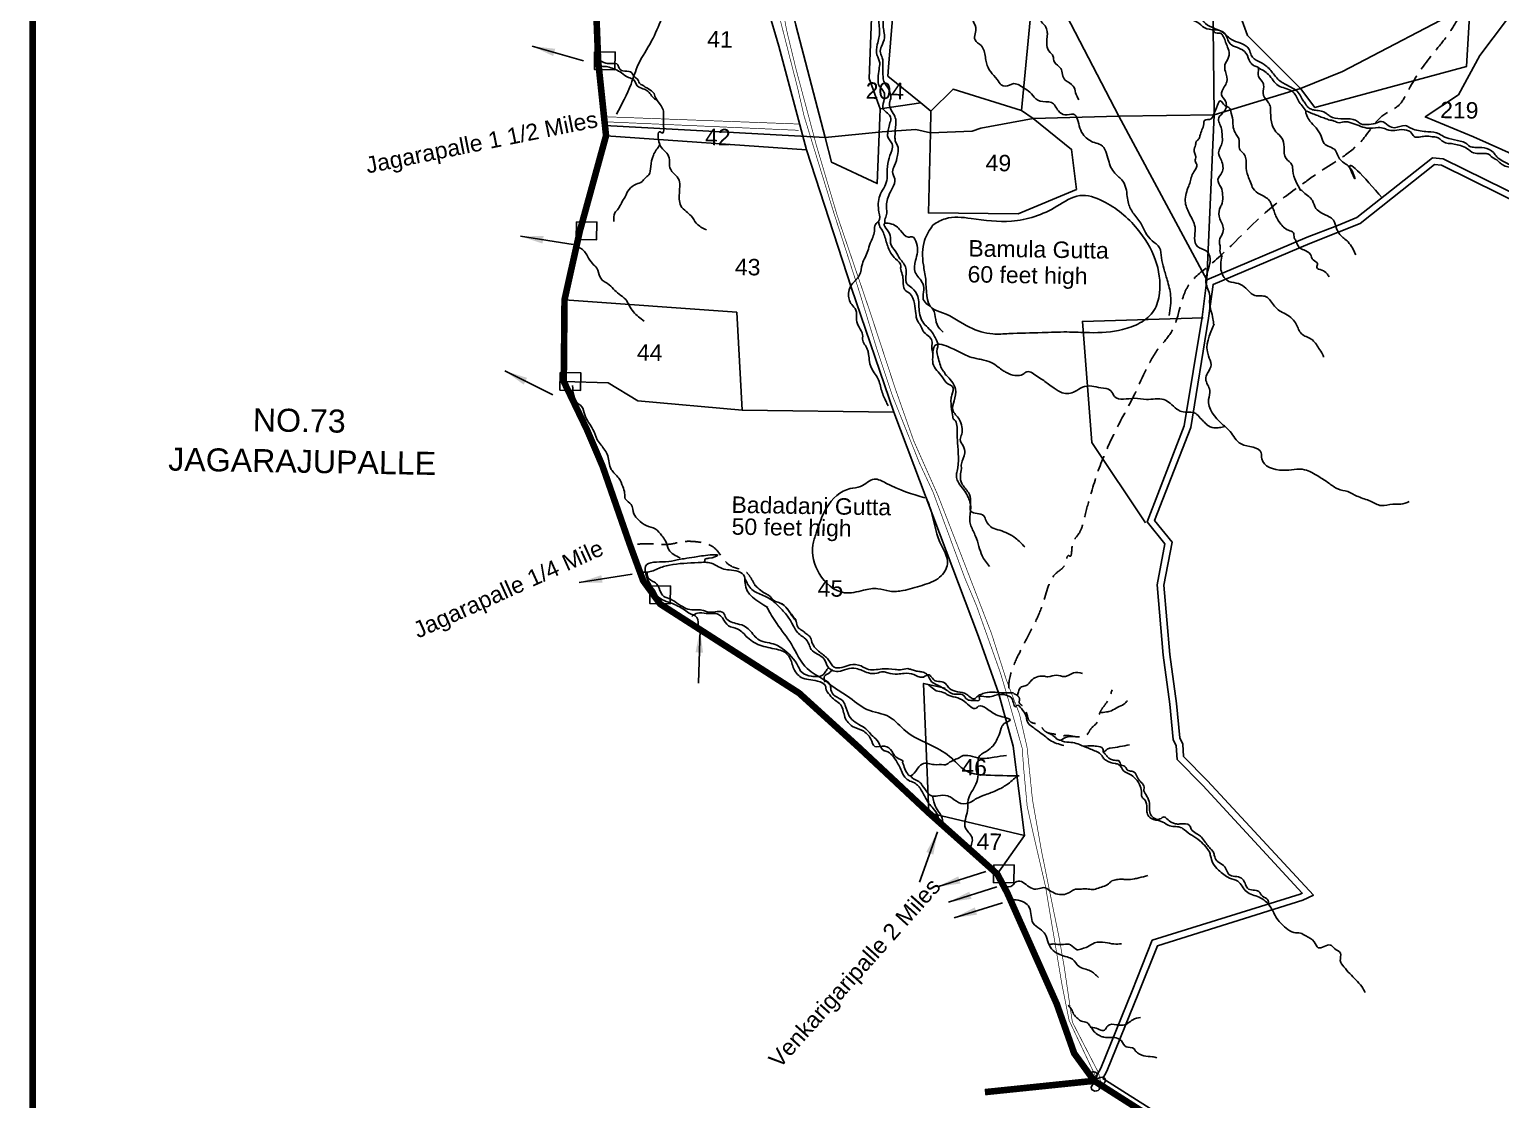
# Model space of a CAD drawing. Header units: feet. Extents: x 795890 to 801423, y 1560112 to 1569674.
# Drawn here: x 795890 to 798129, y 1562466 to 1564093 of the extents above; entities that cross this region are included whole.
import ezdxf
from ezdxf.enums import TextEntityAlignment as Align

# ---------------------------------------------------------------- set-up
doc = ezdxf.new("R2010")
doc.units = ezdxf.units.FT
doc.header["$LTSCALE"] = 15
doc.header["$MEASUREMENT"] = 0
doc.linetypes.add('HIDDEN2', pattern=[0.1875, 0.125, -0.0625])
for name, color, linetype in [('HILL', 17, 'Continuous'), ('PLOT', 7, 'Continuous'), ('PLOT NO', 7, 'Continuous'), ('ROADS', 6, 'Continuous'), ('TANKS-STREAM', 4, 'Continuous'), ('TEXT', 1, 'Continuous'), ('VILLAGE STONES', 240, 'Continuous')]:
    doc.layers.add(name, color=color, linetype=linetype)
doc.layers.add('VILLAGE BOUNDRY', color=5, linetype='HIDDEN2', lineweight=100)
doc.styles.get("Standard").update_dxf_attribs({"font": 'arial.ttf'})
doc.dimstyles.get("Standard").update_dxf_attribs({"dimtxt": 0.18, "dimasz": 35, "dimexe": 0.18, "dimexo": 0.0625, "dimgap": 0.09, "dimtad": 0, "dimtih": 1, "dimtoh": 1, "dimdec": 4, "dimzin": 0, "dimdsep": 46, "dimtxsty": 'Standard', "dimcen": 0.09, "dimadec": 0, "dimazin": 0, "dimtfac": 1, "dimtdec": 4, "dimtofl": 0, "dimtmove": 0, "dimatfit": 3, "dimfxl": 0, "dimtolj": 1, "dimtzin": 0, "dimarcsym": 0})

msp = doc.modelspace()

# ---------------------------------------------------------------- linework, layer by layer
at = {"layer": 'HILL', "lineweight": -2}
msp.add_lwpolyline([(798087.2, 1563929.6), (798197.3, 1563880.4), (798294.3, 1563834), (798345.9, 1563814.4), (798407.5, 1563877.2), (798418.2, 1563993.6), (798376.6, 1564084.5), (798350.6, 1564129.5), (798272.3, 1564147.5), (798215, 1564155.2), (798184.3, 1564128.3), (798137.3, 1564107.1), (798096.9, 1564053.2), (798064.7, 1563993.7), (798014, 1563959.9), (798087.2, 1563929.6)], dxfattribs=at)
at = {"layer": 'HILL'}
for points in [[(797523.3, 1562497.8), (797529.4, 1562508.8), (797577.4, 1562627.4), (797606.2, 1562699.6), (797827.5, 1562768.6), (797843.6, 1562776.5), (797682.7, 1562950.3), (797646.2, 1562987.3), (797645.1, 1563006), (797640.4, 1563015.8), (797635.5, 1563067.9), (797625.1, 1563142.3), (797616.1, 1563247.9), (797628.6, 1563313.3), (797602.1, 1563346.2), (797657.1, 1563487.6), (797684.3, 1563653.8), (797691, 1563705.3), (797838, 1563767.5), (797883, 1563785), (797915, 1563798.1), (798027.9, 1563887.4), (798038.4, 1563886.4), (798258.4, 1563778.3)], [(799386, 1561035.3), (799243.6, 1561096.9), (799197.1, 1561090), (799140.9, 1561322), (799120.3, 1561408.5), (799086.5, 1561522), (798863.4, 1561658.1), (798614.9, 1561821.8), (798390.1, 1561966.1), (798163.5, 1562109), (797945.5, 1562248), (797656, 1562413.3), (797523.3, 1562497.8)]]:
    msp.add_lwpolyline(points, dxfattribs=at)
for points in [[(797265.1, 1563796.1), (797283.7, 1563805.2), (797322.7, 1563805.6), (797384.3, 1563801.4), (797453.5, 1563824), (797488.3, 1563840.4), (797523.3, 1563831.9), (797575.5, 1563789.8), (797602.9, 1563743.3), (797609.5, 1563691.9), (797600.9, 1563665.5), (797579.8, 1563646.7), (797553.4, 1563636.6), (797502.9, 1563631.9), (797468.4, 1563632.9), (797430.9, 1563631.9), (797380.3, 1563630.4), (797356.1, 1563630), (797320.6, 1563640), (797279.5, 1563662.1), (797264, 1563668.7), (797253.7, 1563713), (797250.2, 1563735), (797251.9, 1563772.1), (797264.8, 1563795.7)], [(797252.6, 1563380.5), (797193.1, 1563403.1), (797175.6, 1563409.1), (797154.7, 1563398), (797138.8, 1563394.7), (797103.1, 1563365.8), (797087.1, 1563326.9), (797082, 1563309), (797091.8, 1563265.5), (797130.1, 1563236.3), (797159.2, 1563240.2), (797180.8, 1563242.5), (797199.2, 1563238.7), (797219.1, 1563239.7), (797248.3, 1563247.6), (797274.9, 1563259.9), (797286.7, 1563280.2), (797275.4, 1563313.5), (797261.3, 1563362.7), (797254, 1563382.2)]]:
    msp.add_spline(points, degree=3, dxfattribs=at)
at = {"layer": 'PLOT'}
for points in [[(797495.4, 1564465.9), (797380.2, 1564458.1), (797442.8, 1564345.7), (797468.8, 1564296.7), (797419.7, 1564266.3), (797421.9, 1564203.5), (797547.8, 1563961.2), (797681.6, 1563712.4), (797692.5, 1563963)], [(797017.7, 1564269.4), (797056, 1564099.3), (797100.6, 1563928.5), (797110.4, 1563890.9), (797180.1, 1563858.5), (797184.1, 1563959.1), (797184.6, 1563972.5), (797167.7, 1564018.5), (797171.3, 1564110), (797203, 1564109.8), (797197.1, 1564035.7), (797196.3, 1564022.1), (797246.4, 1563981.4), (797261.6, 1563968.5)], [(796765.6, 1563947.1), (796767.3, 1563931.4), (797072.5, 1563910), (797030.1, 1564067.7), (796997, 1564181.8), (796984.9, 1564260.5)], [(798082.4, 1564130.6), (797888, 1564029.1), (797823.9, 1564003.1), (797743.5, 1564083.9), (797689.5, 1564232.3), (797692.5, 1563963), (797547.8, 1563961.2), (797417.4, 1563957.6), (797337.5, 1563943), (797324.3, 1563938.1), (797261.2, 1563935.7), (797238.8, 1563940.7), (797187.7, 1563937.1), (797100.6, 1563928.5), (796765.6, 1563947.1)], [(797421.9, 1564203.5), (797399.6, 1563969.6), (797417.4, 1563957.6), (797475.8, 1563910.6), (797483, 1563849.7), (797394.5, 1563812.8), (797257.9, 1563814), (797261.2, 1563935.7), (797261.6, 1563968.5), (797295.3, 1564002.3), (797399.6, 1563969.6)], [(798082.4, 1564130.6), (798076.4, 1564036.4), (797846, 1563974.1), (797823.9, 1564003.1)], [(797823.9, 1564003.1), (797692.5, 1563963)], [(797246.4, 1563981.4), (797184.6, 1563972.5)], [(796974.6, 1563513.9), (797205.4, 1563510.9), (797141, 1563699.3), (797072.5, 1563910)], [(797509.8, 1562494.2), (797520.1, 1562513.2), (797567.9, 1562631.2), (797598.5, 1562707.9), (797823.7, 1562778.1), (797826.8, 1562779.6), (797675.3, 1562943.3), (797636.2, 1562982.9), (797635.1, 1563003.4), (797630.4, 1563013), (797625.4, 1563066.7), (797614.9, 1563141.2), (797605.8, 1563248.4), (797617.7, 1563310.6), (797590.5, 1563344.4), (797647.2, 1563490.3), (797674.2, 1563655.3), (797681.6, 1563712.4), (797834.2, 1563777), (797879.2, 1563794.4), (797909.8, 1563806.9), (798024.8, 1563897.9), (798041.2, 1563896.4), (798263, 1563787.4)], [(796704.1, 1563681.8), (796966.2, 1563663), (796974.6, 1563513.9), (796815.7, 1563528.1), (796770.3, 1563555.5), (796703, 1563557.5)], [(797675.7, 1563654.2), (797492.1, 1563649), (797506.4, 1563464.7), (797588.3, 1563342.6)], [(797205.4, 1563510.9), (797334.3, 1563170), (797364.4, 1563084.3), (797387, 1563003.2), (797404.3, 1562867.1), (797362.6, 1562808.6)], [(797404.3, 1562867.1), (797258.4, 1562901.6), (797253.7, 1563012.4), (797250.6, 1563098.4), (797283.5, 1563091.2)]]:
    msp.add_lwpolyline(points, dxfattribs=at)
at = {"layer": 'PLOT NO', "color": 5, "lineweight": -3, "const_width": 10}
msp.add_lwpolyline([(795894.9, 1569668.8), (801283.7, 1569668.8), (801283.7, 1560513.8), (795894.9, 1560513.8)], close=True, dxfattribs=at)
at = {"layer": 'ROADS', "linetype": 'HIDDEN2', "ltscale": 13, "const_width": 1}
for points in [[(797513.4, 1562498.5), (797472, 1562585.8), (797461.3, 1562639.1), (797436, 1562789.8), (797417.2, 1562870.8), (797408.2, 1562911.3), (797402.9, 1562967.7), (797400.5, 1563000.2), (797380, 1563072.2), (797367.6, 1563113.9), (797331.1, 1563216.4), (797313, 1563259.3), (797265, 1563389.2), (797244.1, 1563433.9), (797203, 1563536.1), (797178.5, 1563609.8), (797152.6, 1563694.5), (797113.5, 1563815.4), (797068.6, 1563961.5), (797059, 1564003.2), (797025.3, 1564135)], [(797035.7, 1564125.7), (797042.1, 1564091.8), (797056.2, 1564033.4), (797087.3, 1563917), (797119.3, 1563809.3), (797169, 1563663.5), (797207.7, 1563545.9), (797235.5, 1563467.3), (797272.2, 1563384.8), (797306.7, 1563296.3), (797353.8, 1563174.4), (797376.4, 1563104), (797396.4, 1563051.9), (797408, 1563001.2), (797416.2, 1562921.5), (797429.7, 1562844.9), (797446.3, 1562762.7), (797456.8, 1562711.6), (797464.5, 1562667.3), (797476.9, 1562583.4), (797516.8, 1562506.1), (797521, 1562487.1), (797513.5, 1562498.3)]]:
    msp.add_lwpolyline(points, dxfattribs=at)
at = {"layer": 'ROADS', "linetype": 'HIDDEN2', "lineweight": -2, "ltscale": 13, "const_width": 1}
for points in [[(797062, 1563949.1), (796764.2, 1563960.3)], [(797060.2, 1563939.6), (796765, 1563952.6)]]:
    msp.add_lwpolyline(points, dxfattribs=at)
at = {"layer": 'ROADS', "linetype": 'HIDDEN2', "ltscale": 13}
for points in [[(799371.9, 1565753.5), (799359.6, 1565727.8), (799362.7, 1565713.5), (799359.9, 1565683.4), (799357.9, 1565661.6), (799354.7, 1565637.8), (799335.7, 1565599), (799323.7, 1565579.6), (799320.5, 1565565.1), (799312.8, 1565550.6), (799294.2, 1565516.9), (799285.3, 1565505.4), (799269.7, 1565495.2), (799256.1, 1565482.6), (799242.1, 1565466.5), (799222.6, 1565445.2), (799209.8, 1565429.6), (799185.5, 1565396.9), (799162.6, 1565374.8), (799143.6, 1565333.5), (799118.3, 1565294.5), (799117.7, 1565284.1), (799104.1, 1565243.1), (799094.5, 1565213.2), (799093.1, 1565180.1), (799074.5, 1565142.1), (799066.4, 1565126.8), (799043, 1565100.6), (799013.5, 1565059.2), (798986, 1565035), (798974.5, 1565016.1), (798950.6, 1564988), (798938.8, 1564957.3), (798914.4, 1564916.9), (798901.3, 1564880.5), (798888.4, 1564859.3), (798880.6, 1564817.3), (798860.8, 1564803.9), (798859.3, 1564788), (798850.4, 1564757.3), (798836.6, 1564725.5), (798819.1, 1564702.8), (798816.5, 1564695), (798795.2, 1564675.5), (798788, 1564665.6), (798778.8, 1564661.2), (798773.3, 1564658.8), (798762.4, 1564649.4), (798747.6, 1564643.3), (798736.6, 1564640), (798723, 1564632.9), (798710.7, 1564623.4), (798692.1, 1564614.3), (798668.4, 1564609.6), (798647.6, 1564605), (798634.6, 1564596.7), (798628, 1564594.5), (798614.9, 1564586.5), (798603.7, 1564578.6), (798585.1, 1564560.8), (798557.2, 1564549.1), (798534.4, 1564525.2), (798507.1, 1564500.7), (798476.4, 1564467.4), (798442, 1564413.9), (798415.1, 1564372.9), (798393, 1564346.8), (798368.1, 1564336.6), (798334.6, 1564334.5), (798305, 1564321.4), (798293.3, 1564313.7), (798276.9, 1564304.1), (798261.3, 1564291.8), (798251.3, 1564264.4), (798231.5, 1564226.9), (798215.7, 1564204.4), (798169.3, 1564163.6), (798118.6, 1564146.4), (798093.4, 1564137.1), (798072.7, 1564122), (798055.9, 1564096.1), (798039.1, 1564072.7), (798020.1, 1564049.3), (797987.5, 1563999.1), (797974.1, 1563978.2), (797949.1, 1563961.9), (797919.3, 1563926.3), (797858.4, 1563879.8), (797825.9, 1563857.1), (797773.9, 1563817.2), (797684.6, 1563733.6), (797654.5, 1563705.3), (797627, 1563632.1), (797608.5, 1563608.4), (797573.3, 1563541.7), (797550.9, 1563499), (797523.1, 1563439.9), (797503.8, 1563382.2), (797494.6, 1563347.8), (797488.4, 1563328.9), (797476.3, 1563304.9), (797472.5, 1563292.2), (797471.9, 1563292.6), (797466.7, 1563282), (797453.6, 1563267.3), (797431.7, 1563219.1), (797419.4, 1563189.6), (797395.3, 1563142.9), (797383.4, 1563113.4), (797384.9, 1563084.2), (797391.7, 1563081.1), (797396.6, 1563074.1), (797396.1, 1563069.3), (797399.2, 1563065.8), (797403.4, 1563062.1), (797413.6, 1563039.6), (797428.2, 1563034.7), (797433.7, 1563027.2), (797440, 1563023.4), (797450.5, 1563021.2), (797457, 1563019.5), (797461.7, 1563018.6), (797463.9, 1563018.9), (797465.8, 1563019.2), (797472.7, 1563018.9), (797483.7, 1563017.2), (797489.1, 1563017.2), (797500.8, 1563022.6), (797504.4, 1563028.5), (797515.2, 1563040.2), (797518, 1563051.9), (797522.4, 1563060.5), (797529.7, 1563070.4), (797537.3, 1563088.6)], [(796994.3, 1563247.1), (796988, 1563258.3), (796981.3, 1563266.9), (796956.5, 1563277.5), (796930.8, 1563305.6), (796905.3, 1563313.8), (796885.3, 1563314.1), (796863, 1563310), (796840.4, 1563310.4), (796823.3, 1563310.7), (796803.6, 1563309.1)]]:
    msp.add_spline(points, degree=3, dxfattribs=at)
at = {"layer": 'TANKS-STREAM'}
for points in [[(798287.7, 1563829), (798283.2, 1563833.4), (798271.9, 1563837), (798263.5, 1563843.2), (798256.6, 1563849.4), (798247, 1563851.8), (798237.9, 1563853.9), (798227.2, 1563857.3), (798217.2, 1563863.1), (798209.5, 1563867.8), (798193.1, 1563871.8), (798183.7, 1563872.3), (798171.5, 1563879.9), (798169.3, 1563883.6), (798158, 1563887.3), (798143.7, 1563887.1), (798132, 1563892.9), (798123, 1563899.1), (798117.8, 1563905.7), (798103.7, 1563913.1), (798089.1, 1563913.6), (798081.5, 1563915.2), (798075.5, 1563920), (798067.2, 1563923), (798049.9, 1563927.3), (798043.7, 1563929.3), (798035.2, 1563934.1), (798017.8, 1563937.4), (797995.6, 1563941.4), (797990.9, 1563943.6), (797983.3, 1563946.7), (797967.2, 1563943.6), (797957.7, 1563947), (797947.2, 1563953.2), (797937.7, 1563950), (797925.5, 1563948.5), (797916, 1563949.2), (797911, 1563953.1), (797904, 1563956.2), (797868.8, 1563961), (797863.4, 1563965.2), (797855.5, 1563968.9), (797846.8, 1563970), (797840.7, 1563971.5), (797835.3, 1563974.9), (797830.5, 1563981.5), (797826.6, 1563986.8), (797822.2, 1563995), (797814.7, 1564002.2), (797803.6, 1564008.3), (797789.7, 1564017.4), (797783, 1564025.3), (797777.6, 1564032), (797771.3, 1564037.9), (797759.6, 1564044.7), (797749.2, 1564053.7), (797746.1, 1564062.5), (797741.3, 1564067.7), (797716, 1564079.7), (797709.3, 1564086), (797689.1, 1564096.4), (797677.1, 1564104.4), (797670.4, 1564112.2), (797660.9, 1564114.5), (797652.3, 1564119.5), (797650.2, 1564130), (797642.2, 1564137.1), (797635.1, 1564143.5), (797632.7, 1564162.9), (797617.6, 1564180.4), (797614.5, 1564188.8), (797607.1, 1564197.2), (797602.3, 1564205.4), (797589.2, 1564214.2), (797587.1, 1564236.3), (797580.6, 1564244.4), (797573.1, 1564250.2), (797562.3, 1564261.7), (797552.7, 1564267.1), (797544.2, 1564273.2), (797537.1, 1564278.7), (797533.3, 1564287.4), (797530.4, 1564293.9), (797526.3, 1564301.2), (797515.5, 1564311.2), (797508.8, 1564317.1), (797504.5, 1564320.4), (797494.9, 1564324.6), (797485, 1564332.3), (797475.6, 1564337.4), (797467.3, 1564341.9), (797458.3, 1564348.8), (797448.3, 1564352.2), (797431.1, 1564354), (797425.3, 1564359.7), (797423.7, 1564366.6), (797419.8, 1564372.9), (797414.8, 1564376.8), (797412, 1564382.3), (797410, 1564388.8), (797405.4, 1564396), (797400, 1564403.1), (797396.8, 1564416.6), (797391, 1564428), (797388.2, 1564430.9), (797388.2, 1564435.1), (797391.2, 1564443.5), (797396.5, 1564454.4), (797400.7, 1564456.2), (797409.6, 1564458.4), (797419.5, 1564459), (797424.6, 1564460), (797429, 1564462.2), (797432.7, 1564466.1), (797431.9, 1564474.6), (797449.5, 1564481), (797454.5, 1564481.6), (797464.8, 1564484.4), (797456.6, 1564487.4), (797445.9, 1564487.1), (797434.1, 1564480.4), (797428.5, 1564477.5), (797425.6, 1564482.4), (797422.2, 1564485.8), (797415.2, 1564487.7), (797411, 1564491.8), (797408.1, 1564496.5), (797401.2, 1564501), (797396.5, 1564503.2), (797393.1, 1564510.6), (797382.4, 1564511.8), (797370.2, 1564509), (797363.2, 1564510.8), (797359.5, 1564511), (797353.1, 1564515.3), (797344.8, 1564526.9), (797338.6, 1564532.8), (797331.5, 1564537), (797328.6, 1564543.7), (797322.2, 1564564.5), (797321.4, 1564579.5), (797323.7, 1564590.7), (797330, 1564601.2), (797336.3, 1564610.5), (797347.1, 1564616.2), (797350.4, 1564620.4), (797355.6, 1564618.5), (797359.7, 1564611.7), (797365.4, 1564598.2), (797366.9, 1564587.5), (797373.8, 1564583.8), (797384.3, 1564583.6), (797405.3, 1564581.8), (797409.7, 1564577.3), (797417.1, 1564566.7), (797425.2, 1564562.5), (797441, 1564560.2), (797456.7, 1564542.9)], [(797424.7, 1564477), (797421.5, 1564475.7), (797410, 1564473.6), (797400.3, 1564471.4), (797389, 1564470.9), (797379.1, 1564468.6), (797361.9, 1564454.4), (797357.6, 1564445.1), (797353.7, 1564432.3), (797352.5, 1564414.6), (797337.2, 1564391.3), (797332, 1564382.9), (797326.1, 1564373.4), (797310.3, 1564360.1), (797301.2, 1564351.8), (797285.3, 1564335.3), (797278.2, 1564312.8), (797265.9, 1564301.7), (797254.9, 1564292.3), (797245.8, 1564281), (797262.2, 1564275), (797266.5, 1564268.5), (797272.6, 1564265.5), (797270.9, 1564258.9), (797269.9, 1564251.3), (797261.9, 1564244.1), (797258.2, 1564239.1), (797256.5, 1564231.8), (797243.4, 1564220.8), (797231.6, 1564213), (797206.9, 1564187.6), (797200.1, 1564181.7), (797195.6, 1564167.3), (797188.3, 1564162.8), (797187.5, 1564148.4), (797187.1, 1564129.1), (797183.1, 1564114.4), (797182.9, 1564099.6), (797183.6, 1564090), (797180.1, 1564069.9), (797179.6, 1564054.3), (797183.7, 1564042.1), (797182.7, 1564032.6), (797181.3, 1564019.1), (797183.4, 1564006.4), (797187.9, 1564001.2), (797190.2, 1563997.7), (797191.2, 1563990.2), (797188.4, 1563976.9), (797188.4, 1563973.5), (797199.7, 1563961.2), (797197.4, 1563943.9), (797196.1, 1563936.1), (797195.5, 1563931.2), (797202.5, 1563919), (797202, 1563908.9), (797196.9, 1563893.7), (797195.1, 1563875.1), (797194.6, 1563863.3), (797183.9, 1563840.1), (797182.6, 1563815.2), (797182.1, 1563801), (797177.1, 1563796.5), (797175.7, 1563786.1), (797169.1, 1563767.8), (797165.7, 1563756.1), (797157.3, 1563736.3), (797152.7, 1563718.8), (797139.4, 1563702.2), (797136.3, 1563691.9), (797141.2, 1563674.5), (797147.4, 1563666.3), (797148.6, 1563651.3), (797152.5, 1563640.1), (797157.8, 1563628.5), (797158, 1563619.8), (797161.9, 1563612.2), (797165.5, 1563604.7), (797166.9, 1563598.6), (797168.1, 1563588.2), (797173.7, 1563573.1), (797179.9, 1563564.3), (797186.2, 1563545.5), (797192.9, 1563527.9), (797196.8, 1563520.6)], [(797191.6, 1563798.2), (797191.6, 1563803.6), (797194.3, 1563811.8), (797194.2, 1563819.8), (797197.5, 1563840.5), (797203.4, 1563852), (797206.6, 1563865.6), (797203.3, 1563876.5), (797206.4, 1563886.1), (797210.9, 1563901.3), (797211.6, 1563913.4), (797207.5, 1563923.5), (797207, 1563929.6), (797208.2, 1563948.6), (797207.5, 1563958.8), (797204.2, 1563965.3), (797199.1, 1563975.6), (797198.7, 1563981.1), (797200.9, 1563990.1), (797199.1, 1563997.9), (797195.5, 1564005.3), (797190.2, 1564013.8), (797188.8, 1564022), (797188.6, 1564029.5), (797188.7, 1564037.4), (797187.5, 1564049.8), (797184.7, 1564057.6), (797186.4, 1564067.3), (797191.1, 1564080.2), (797190.2, 1564089.7), (797189, 1564098.6), (797189, 1564107.1), (797192.3, 1564119.3), (797197.5, 1564129), (797198.5, 1564151.1), (797199.6, 1564166.4), (797202.9, 1564173.1), (797209.6, 1564179), (797219.6, 1564187.4), (797229.3, 1564196.6), (797236.1, 1564208.3), (797243.3, 1564214.9), (797251, 1564221), (797266.8, 1564237.4), (797271.5, 1564250.3), (797277.9, 1564260.3), (797278.1, 1564267.9), (797273.8, 1564271.8), (797268.3, 1564276.7), (797262, 1564283.4), (797265.2, 1564290.3), (797273.4, 1564301.6), (797289.8, 1564311), (797290, 1564326.5), (797291.2, 1564332), (797300.2, 1564339.1), (797311.2, 1564347.2), (797317.5, 1564359.6), (797323.7, 1564368.6), (797331.4, 1564377.1), (797357.3, 1564413.2), (797357.9, 1564428.1), (797361.1, 1564438), (797367.8, 1564448.8), (797373, 1564457.4), (797377.7, 1564461), (797399.2, 1564464.4), (797409.8, 1564467), (797422.3, 1564469.3), (797432, 1564471.3), (797433, 1564476.3)], [(796960.8, 1564379.9), (796957.3, 1564369.9), (796946.7, 1564357.1), (796934.1, 1564339.8), (796921.5, 1564325.7), (796912.4, 1564307.3), (796906.1, 1564278.5), (796908.2, 1564246.8), (796911.5, 1564234.1), (796904.4, 1564213.7), (796892.3, 1564191.8), (796881.8, 1564168.3), (796866, 1564135.5), (796852.2, 1564109.1), (796836.7, 1564075.5), (796816.3, 1564039.5), (796805.3, 1564010), (796783.1, 1563964.1)], [(797392.8, 1564397.4), (797393.5, 1564391.3), (797398.6, 1564379.6), (797400.4, 1564365.5), (797398.7, 1564316.5), (797392.5, 1564305), (797385, 1564289.6), (797375.6, 1564281.3), (797369.1, 1564273.4), (797363.5, 1564251.8), (797361.7, 1564243.4), (797365.5, 1564227.7), (797354.3, 1564182.2), (797352.1, 1564169.4), (797351.8, 1564150.9), (797343.6, 1564141.8), (797331.4, 1564133.2), (797330, 1564124.4), (797324.9, 1564109.2), (797329.9, 1564096.1), (797328.8, 1564077.2), (797337.9, 1564068.6), (797344.5, 1564050.9), (797346, 1564042), (797352.6, 1564028.5), (797362.5, 1564017.1), (797368.8, 1564008.6), (797381.2, 1564008), (797386.1, 1564010.3), (797402.5, 1564004.4), (797412.4, 1563997.4), (797421.1, 1563987.6), (797436.3, 1563983), (797445.1, 1563982), (797455.8, 1563969), (797465.4, 1563963.2), (797478.7, 1563964), (797488.4, 1563943), (797494.6, 1563931.6), (797510.5, 1563920.9), (797520.1, 1563917.5), (797531.8, 1563894), (797541.6, 1563874.2), (797553.4, 1563862.7), (797560.4, 1563839), (797562.2, 1563828.2), (797570.4, 1563812.4), (797582.2, 1563796.5), (797588.1, 1563784), (797598.3, 1563771.7), (797609.4, 1563761.1), (797612.4, 1563745.8), (797616.1, 1563729.7), (797621.1, 1563712.1), (797626.4, 1563688.3), (797624.3, 1563657.8)], [(797486.8, 1563985.7), (797481.9, 1563996.8), (797478.3, 1564006.8), (797465.9, 1564016.1), (797461.7, 1564024.3), (797459.3, 1564033.8), (797449.5, 1564043.3), (797447.4, 1564052.7), (797443.1, 1564058.1), (797438, 1564068.8), (797438.9, 1564086.7), (797438.6, 1564089.7), (797435.3, 1564098.3), (797428.9, 1564106.8), (797431.2, 1564116.5), (797431.8, 1564130.5), (797429.4, 1564140.6), (797426.1, 1564149.1), (797425.1, 1564161), (797427.9, 1564178.5), (797425.3, 1564192), (797413.6, 1564216.6), (797412.5, 1564226.9), (797410.9, 1564241.6), (797415.1, 1564247.8), (797420, 1564259.9), (797422.7, 1564274.6), (797428.8, 1564280.1), (797436.5, 1564294.7), (797435.1, 1564322), (797428.7, 1564335.9), (797424.6, 1564351.2)], [(797581.4, 1564240.3), (797581, 1564234.3), (797582.7, 1564227.1), (797587.2, 1564211.4), (797593.7, 1564203.9), (797599.9, 1564195.6), (797604, 1564189), (797614.6, 1564180.1), (797618.3, 1564170.8), (797628.1, 1564162.6), (797630.4, 1564156.1), (797630.2, 1564141.8), (797642.3, 1564125.6), (797651.7, 1564110.3), (797666.6, 1564104.3), (797677.7, 1564095.7), (797708.5, 1564087.2), (797717.2, 1564071.1), (797728.2, 1564065.4), (797741.6, 1564056.5), (797747.6, 1564043.2), (797753.7, 1564037.8), (797759.1, 1564035.4), (797759.5, 1564024.7), (797765.7, 1564013.8), (797768, 1564008.7), (797767, 1563996.2), (797774.1, 1563983.1), (797777.7, 1563977), (797778.6, 1563966.9), (797781.1, 1563948), (797786.6, 1563937.2), (797795.8, 1563927.9), (797799, 1563914.2), (797802.2, 1563896.7), (797811.1, 1563887.1), (797812.3, 1563877.8), (797817, 1563862.3), (797824.2, 1563847.9)], [(797704.7, 1563747.9), (797702.3, 1563752.4), (797701.4, 1563756.6), (797701.8, 1563761.2), (797700.6, 1563772.4), (797705, 1563781.6), (797706.5, 1563791.7), (797700.1, 1563809.2), (797702.3, 1563823.1), (797704.8, 1563828.9), (797705.5, 1563841.7), (797703.1, 1563852.6), (797698.3, 1563864.6), (797704.4, 1563875.2), (797703.6, 1563893.8), (797699.5, 1563905.6), (797704.9, 1563921.8), (797704.8, 1563931.4), (797703.8, 1563941.8), (797699.6, 1563958.5), (797707.9, 1563968.1), (797710, 1563983.9), (797703.9, 1563993.7), (797708, 1564005.8), (797711.8, 1564013.1), (797709.7, 1564029.2), (797709.1, 1564039.2), (797714, 1564049.1), (797715.5, 1564055.2), (797713.2, 1564066.2), (797710.1, 1564073.5), (797707, 1564081.8), (797702, 1564087.2), (797693.4, 1564088.4), (797691.3, 1564092.2)], [(796754.7, 1564047.7), (796766.8, 1564041.6), (796775.4, 1564041.2), (796785.3, 1564039.1), (796786.3, 1564036.4), (796793, 1564029.8), (796804.7, 1564028.4), (796810.5, 1564021.1), (796815.6, 1564016.4), (796819.5, 1564010), (796823.8, 1564007.6), (796827, 1564005.4), (796836.5, 1563999.7), (796840.3, 1563995.5), (796841.8, 1563991.4), (796848.5, 1563980.5), (796853.4, 1563973), (796854.6, 1563951.6), (796852.2, 1563935.7), (796849.9, 1563937.1), (796848.4, 1563919.3), (796855.4, 1563909.4), (796861.1, 1563902.9), (796863.8, 1563892), (796863.9, 1563885.5), (796869.4, 1563874.8), (796877.3, 1563866.5), (796879.4, 1563854.9), (796878.7, 1563835), (796881, 1563825), (796889.4, 1563815.9), (796896.7, 1563809.5), (796904.7, 1563798.2), (796920, 1563788.2)], [(796844.9, 1563985.6), (796841.2, 1563987.4), (796835.3, 1563993.9), (796829.7, 1563999.7), (796823.5, 1564002.8), (796814.7, 1564007.4), (796809.1, 1564016.8), (796801.5, 1564019.9), (796791, 1564026.8), (796781.6, 1564032.2), (796772, 1564035.6), (796768, 1564036.6), (796762.4, 1564036.8), (796755.6, 1564040.5)], [(797832.5, 1563968.3), (797826.4, 1563977), (797820.8, 1563984.3), (797816.9, 1563992.4), (797810.8, 1563999.3), (797790.1, 1564007.7), (797775.3, 1564024.4), (797758.9, 1564035.1)], [(797867.7, 1563716.8), (797863.9, 1563722), (797856.6, 1563727.1), (797848.8, 1563731.1), (797850, 1563736.8), (797843.2, 1563742.5), (797839.2, 1563750.9), (797828.9, 1563757.7), (797821.9, 1563761.6), (797816.9, 1563772), (797814.6, 1563776.3), (797813.3, 1563783.8), (797805.6, 1563787.6), (797793, 1563798.4), (797786.6, 1563809.2), (797783.8, 1563816.5), (797780.1, 1563826.3), (797776.7, 1563832.6), (797762.2, 1563842.5), (797751.9, 1563851), (797748.1, 1563860.9), (797744.2, 1563869.9), (797741.4, 1563886.5), (797741, 1563896.4), (797737.7, 1563903.9), (797731.2, 1563911.4), (797730.9, 1563923.8), (797724.5, 1563936.5), (797721.4, 1563946.6), (797721.3, 1563951.8), (797718.8, 1563965.8), (797714.8, 1563974.5), (797711.2, 1563976), (797706.7, 1563979.6), (797701.9, 1563984.5), (797697.9, 1563978), (797691.7, 1563963), (797687.9, 1563956.9), (797678, 1563954.7), (797676.8, 1563949.5), (797674.1, 1563940.2), (797671, 1563931.3), (797669, 1563925.9), (797665.8, 1563922.9), (797664.5, 1563918.4)], [(798347.1, 1563785.5), (798332.2, 1563796.5), (798320.5, 1563806.5), (798305.8, 1563808.5), (798296.6, 1563822.8), (798283.6, 1563829.9), (798260.5, 1563838.9), (798255.9, 1563844.6), (798250, 1563847.8), (798239, 1563849.2), (798226.5, 1563852.3), (798220.3, 1563857.8), (798216.2, 1563862.1), (798203, 1563867.9), (798198, 1563868.3), (798182.2, 1563868.4), (798170.8, 1563873.4), (798164.2, 1563878.9), (798157.5, 1563882), (798142.2, 1563883.6), (798133.3, 1563886.2), (798128.3, 1563889.4), (798122.6, 1563894.6), (798114.1, 1563900), (798111.3, 1563902.9), (798106.8, 1563904.2), (798098.2, 1563904.4), (798087.3, 1563905.3), (798077.3, 1563912), (798067.4, 1563916.4), (798057.8, 1563918.6), (798053.6, 1563919.4), (798044.5, 1563920.6), (798037.7, 1563924.9), (798032.1, 1563928.7), (798024.6, 1563929.8), (798013.5, 1563930.7), (797997.1, 1563930.2), (797991.4, 1563937.1), (797985.5, 1563939.9), (797970.6, 1563940), (797958.5, 1563939.6), (797951.8, 1563942.4), (797942.4, 1563943.7), (797924.8, 1563943.1), (797912.7, 1563946.7), (797900.5, 1563951), (797894.8, 1563952.6), (797885.2, 1563951.4), (797880.8, 1563951.3), (797873.5, 1563954.4), (797868.6, 1563955.2), (797861.5, 1563957.8), (797853.5, 1563960.6), (797850.2, 1563962.1), (797842.6, 1563964.9), (797832.3, 1563968.2), (797833.7, 1563961.9), (797838.4, 1563953.7), (797847.7, 1563943.4), (797855.4, 1563930.6), (797860, 1563919.6), (797877.3, 1563909), (797881.3, 1563900.2), (797886.3, 1563893), (797900, 1563881.7), (797906.9, 1563865.9), (797900.5, 1563879), (797948.6, 1563836.4)], [(796779.2, 1563800.9), (796780.7, 1563813.9), (796786, 1563820.4), (796790.7, 1563829), (796796.2, 1563838.5), (796802.5, 1563849.8), (796813.1, 1563857.6), (796822.1, 1563861.7), (796826.6, 1563866.8), (796832.2, 1563871.8), (796835.4, 1563884.4), (796839.3, 1563901.7), (796849.3, 1563917.4)], [(797664.6, 1563918.5), (797663.7, 1563915.2), (797662.6, 1563913), (797664.1, 1563901.4), (797664.6, 1563899.7), (797663.8, 1563893), (797666.4, 1563887.5), (797661.8, 1563876.6), (797655.6, 1563858.8)], [(797692, 1563643.8), (797690.9, 1563653.1), (797685.7, 1563678.1), (797685.9, 1563687.7), (797680.2, 1563707.9), (797682, 1563721.9), (797684.7, 1563751.1), (797680.7, 1563756.2), (797667.1, 1563762.8), (797662.9, 1563775.5), (797663.8, 1563789.7), (797655.9, 1563811.3), (797648.9, 1563829.5), (797652.8, 1563851.9), (797655.6, 1563858.8)], [(797908.2, 1563750.4), (797896.4, 1563769.8), (797884.1, 1563781.3), (797879, 1563790.3), (797874.1, 1563802.9), (797867.9, 1563808.2), (797855.7, 1563814), (797847.6, 1563820.8), (797842.1, 1563832.8), (797836.6, 1563839), (797828.3, 1563845.8), (797824, 1563848.7), (797823.8, 1563848.6)], [(797264.9, 1563600.2), (797263.1, 1563609.9), (797263.2, 1563619.6), (797250, 1563634.2), (797246, 1563642.8), (797241.1, 1563650.1), (797238.7, 1563660.8), (797236.7, 1563676.3), (797229.5, 1563691.3), (797222.1, 1563697.1), (797219.5, 1563710.3), (797218.1, 1563720.4), (797215.6, 1563730.2), (797216.1, 1563733.1), (797208, 1563744.1), (797200.8, 1563752.9), (797193.8, 1563770.1), (797191, 1563779.5), (797187.3, 1563787.7), (797183.3, 1563794.8), (797182, 1563801.2)], [(797285.7, 1563566.7), (797284, 1563567.9), (797283, 1563570.1), (797280.3, 1563573.9), (797276.1, 1563581.7), (797273.1, 1563592), (797271.3, 1563607.2), (797272.2, 1563610.3), (797270.1, 1563620.3), (797261.3, 1563635.1), (797252.6, 1563643.9), (797246.7, 1563653), (797243.8, 1563665.1), (797241.6, 1563686.9), (797232.7, 1563699.9), (797225.2, 1563706.1), (797223.7, 1563730.1), (797214.6, 1563744.3), (797208.1, 1563754.8), (797200.3, 1563768.2), (797199.9, 1563779.6), (797190.8, 1563798.1), (797199.2, 1563797.8), (797208.9, 1563793.6), (797215.6, 1563787), (797227.4, 1563777.2), (797233.2, 1563777.6), (797239.7, 1563768), (797241.2, 1563754.1), (797238.2, 1563741.4), (797237.9, 1563723.5), (797249.2, 1563706.6), (797250.4, 1563693.3), (797250.1, 1563682.1), (797264.7, 1563667.8), (797268.9, 1563651.7), (797275, 1563637.9), (797280.5, 1563632.4)], [(796825.4, 1563649.4), (796809, 1563663.6), (796802.6, 1563673.3), (796797.4, 1563682.2), (796787.1, 1563690.6), (796778.9, 1563698.2), (796769.4, 1563706.7), (796762.9, 1563710.7), (796758.2, 1563716.5), (796753.1, 1563730.1), (796746.7, 1563736.8), (796739, 1563748.3), (796728.3, 1563760.2), (796722.2, 1563761.6)], [(797859.2, 1563594.7), (797857.5, 1563599.1), (797852.1, 1563607.9), (797840.4, 1563622.1), (797825.7, 1563630.1), (797817.5, 1563644.8), (797811.6, 1563652.7), (797801.8, 1563660.2), (797792, 1563665.3), (797778.3, 1563680.3), (797771.9, 1563686.4), (797754.5, 1563688.4), (797741, 1563699.4), (797729.9, 1563706.5), (797715.1, 1563709.9), (797703.7, 1563724.7), (797704.5, 1563748.1)], [(797989.6, 1563375), (797976.5, 1563370.9), (797964.4, 1563371.1), (797946.9, 1563368.9), (797930.6, 1563375.5), (797911.8, 1563382.5), (797896, 1563390.1), (797881, 1563394.2), (797867.1, 1563403.1), (797851.8, 1563413), (797830.2, 1563423.5), (797797.3, 1563422.6), (797765.1, 1563440.1), (797764.3, 1563449.2), (797733.6, 1563462.8), (797716.9, 1563481.4), (797705, 1563492.8), (797684.3, 1563530.4), (797686.1, 1563544), (797679.9, 1563561.3), (797682.7, 1563570.3), (797688.2, 1563583.2), (797683.9, 1563596.6), (797692.7, 1563645.1)], [(797708.7, 1563489), (797700.9, 1563487.5), (797692.3, 1563487.1), (797681.7, 1563491.8), (797676.7, 1563497), (797671.5, 1563501.9), (797664.6, 1563508.9), (797642.8, 1563512), (797636.1, 1563515.5), (797625.6, 1563524.5), (797616.3, 1563530), (797589.6, 1563530.4), (797571.5, 1563532.1), (797541.1, 1563534.7), (797535.2, 1563543.6), (797520, 1563548.1), (797506.4, 1563550.5), (797492.2, 1563549.1), (797480.9, 1563542.3), (797461.6, 1563540.5), (797449.2, 1563547.4), (797440.4, 1563553.4), (797433.3, 1563559.1), (797424.3, 1563564.6), (797407.4, 1563572.4), (797401.9, 1563568.8), (797376.8, 1563571.1), (797371.2, 1563574.3), (797364.1, 1563579.5), (797353.5, 1563586.6), (797338.6, 1563591), (797330.5, 1563592.6), (797317.1, 1563596.6), (797308.7, 1563600.7), (797291.6, 1563608.9), (797267.7, 1563612.3), (797264.6, 1563597.3), (797264.8, 1563585), (797278.6, 1563564.5), (797287.6, 1563554), (797294.4, 1563550), (797293.7, 1563536.9), (797292.1, 1563529.4), (797292.3, 1563524.4), (797292.6, 1563518.9), (797293.3, 1563513.4), (797295.4, 1563500.4)], [(796880.3, 1563289.4), (796863, 1563301.7), (796857.6, 1563315.4), (796852.2, 1563323), (796842.3, 1563333.4), (796828.5, 1563338.6), (796816.7, 1563347.2), (796809.8, 1563356.3), (796805.6, 1563370.5), (796796.6, 1563379.3), (796795.6, 1563387.9), (796792.7, 1563397.7), (796786.8, 1563410.6), (796775.3, 1563424), (796769.8, 1563444.7), (796759.7, 1563461), (796754, 1563469.1), (796747.3, 1563484.8), (796734.8, 1563506.7), (796730.1, 1563519.7), (796724.8, 1563524.3), (796716.3, 1563551.6)], [(797404.4, 1563306), (797390.3, 1563319.6), (797366.3, 1563331.3), (797355.1, 1563335.3), (797345.7, 1563345.9), (797342, 1563353.3), (797322.6, 1563360.1), (797322.1, 1563375.6), (797318.7, 1563388.8), (797308.8, 1563402.3), (797306.5, 1563414.5), (797308, 1563425.1), (797308, 1563432.2), (797313.4, 1563449), (797310.7, 1563459.6), (797306.4, 1563469.4), (797308.5, 1563477.7), (797308.7, 1563488.6), (797304.7, 1563500.2), (797295, 1563514.1), (797296.9, 1563528.1), (797299, 1563546), (797292.9, 1563558.3), (797285.6, 1563566.8)], [(797295.9, 1563500.5), (797297.3, 1563499.5), (797301.2, 1563490.6), (797301.4, 1563480.5), (797302.2, 1563464.3), (797301.6, 1563421.2), (797300.4, 1563413.8), (797302.5, 1563405.8), (797316.5, 1563385.6), (797319.4, 1563378.7), (797321, 1563374.6), (797321.3, 1563354.8), (797320.8, 1563346.2), (797322.6, 1563338.2), (797329.6, 1563322.5), (797334.8, 1563306.9), (797339.5, 1563292.7), (797350.7, 1563276.4)], [(797013.6, 1563213.9), (796978.8, 1563251), (796978, 1563260.9), (796954.5, 1563271.1), (796949.6, 1563271.5), (796927.3, 1563281.3), (796907.5, 1563282.2), (796863.9, 1563278.4), (796845.8, 1563272.9), (796836.7, 1563269.1), (796819.1, 1563267.5)], [(796841.4, 1563239), (796833.4, 1563251.2), (796829, 1563260.6), (796827.5, 1563276.8), (796857.9, 1563283.4), (796875.5, 1563286.3), (796886, 1563288.1), (796901.6, 1563290.4), (796925.8, 1563293.8), (796937.3, 1563293.5), (796923.8, 1563288.8), (796918.2, 1563287.5), (796917.7, 1563282)], [(796829.9, 1563266.9), (796831, 1563259.9), (796837.2, 1563254.4), (796842.5, 1563251.4), (796849.4, 1563240), (796855.1, 1563230.8), (796865.8, 1563226.5), (796874.5, 1563220.9), (796880.7, 1563217.1), (796891.8, 1563211.5), (796904.3, 1563210.4), (796913, 1563209.9), (796924.2, 1563206.8), (796945.8, 1563205.6), (796949.8, 1563198.1), (796967.2, 1563189.1), (796979.6, 1563184.7), (796994.3, 1563169.5), (797003, 1563163.1), (797015.8, 1563160), (797027.4, 1563156.5), (797035.2, 1563151.8), (797059.8, 1563124.2), (797065, 1563115.4), (797079.9, 1563109.4), (797088.6, 1563108.8), (797097.8, 1563111.6), (797101.7, 1563116.9), (797105.1, 1563121.8)], [(797387.1, 1563083.9), (797378.9, 1563084.1), (797365.6, 1563084.5), (797357.1, 1563085.1), (797344.5, 1563084.1), (797337.4, 1563081.6), (797331.5, 1563078), (797328.9, 1563075.3), (797316.1, 1563081.7), (797302.1, 1563085.8), (797289.6, 1563091.1), (797285.6, 1563096.5), (797278.5, 1563100.9), (797268.3, 1563102.4), (797262.5, 1563108), (797258.9, 1563111.6), (797250.2, 1563108.2), (797243.9, 1563108.4), (797235.9, 1563112.1), (797220.8, 1563113.7), (797210.7, 1563112.6), (797196, 1563114.4), (797188.8, 1563116.3), (797179.4, 1563114), (797166.5, 1563114.4), (797147.8, 1563121.2), (797133.6, 1563120.3), (797120.6, 1563116.6), (797110.8, 1563118.6), (797105.2, 1563123.2), (797099.1, 1563135.5), (797079.6, 1563150.1), (797076.2, 1563157.4), (797068.9, 1563167.8), (797062, 1563172.8), (797051, 1563188.4), (797042, 1563202.6), (797035.1, 1563210.2), (797022.8, 1563222.5), (797006.6, 1563232.4), (796989.4, 1563241.1), (796978.6, 1563258.2)], [(796841.1, 1563239.7), (796846.4, 1563230.5), (796855.8, 1563224.5), (796868.6, 1563219.8), (796888.9, 1563208.6), (796896.7, 1563203.9), (796902.9, 1563201.3), (796907.7, 1563188), (796906.7, 1563183)], [(797464.1, 1563004), (797442.5, 1563012.2), (797434.3, 1563018.7), (797424.2, 1563026.1), (797418.5, 1563030.7), (797411.3, 1563036.1), (797407.6, 1563042.7), (797406.3, 1563049.8), (797399.3, 1563060.1), (797392.5, 1563065.1), (797390.8, 1563063.4), (797384.8, 1563075.7), (797380.1, 1563079.3), (797364.6, 1563081.6), (797345.8, 1563078.1), (797335.1, 1563077.4), (797335.5, 1563073.4), (797328.2, 1563072.6), (797320.4, 1563072.9), (797315.5, 1563075.1), (797311.6, 1563079.9), (797310.8, 1563080.5), (797294.3, 1563082.7), (797287.2, 1563087.1), (797279.2, 1563091.9), (797273.2, 1563095.3), (797262.8, 1563100.9), (797259.6, 1563105.9), (797257.5, 1563109.9), (797251.2, 1563115.2), (797244.8, 1563116.5), (797238.2, 1563117.5), (797231.7, 1563119.5), (797226.3, 1563120.9), (797215.4, 1563119.3), (797207.2, 1563119.7), (797187.3, 1563120.5), (797164.1, 1563120.4), (797155.3, 1563125), (797138.7, 1563126.5), (797126.3, 1563122.9), (797114.5, 1563123.1), (797105.5, 1563134.7), (797099.7, 1563140.4), (797092.5, 1563146.1), (797085.8, 1563152.1), (797080.6, 1563161.3), (797077.2, 1563169.6), (797071.4, 1563174.4), (797065.9, 1563178.9), (797058.9, 1563184.3), (797056.8, 1563192.9), (797051.6, 1563200.7), (797032.1, 1563220.7), (797025, 1563223.1), (797014.3, 1563232.8), (797006.9, 1563236.8), (796993.8, 1563248), (797006.9, 1563236.8), (797014.3, 1563232.8), (797025, 1563223.1), (797032.1, 1563220.7), (797051.8, 1563199.3), (797056.8, 1563192.9)], [(797396.2, 1562957.7), (797345.9, 1562959.1), (797317.1, 1562964.3), (797293.3, 1562984.6), (797263.7, 1563003.6), (797223.6, 1563025.6), (797198.3, 1563047.5), (797164.3, 1563058.9), (797134.6, 1563079.3), (797115.9, 1563091.1), (797098.9, 1563103.8), (797073.5, 1563121), (797049.4, 1563158), (797027, 1563189.7), (797012.1, 1563214.3)], [(797376.9, 1562988.6), (797357.7, 1562986.3), (797336.2, 1562984.6), (797307.7, 1562987.4), (797304.5, 1562985.4), (797297.4, 1562982.3), (797287.8, 1562976.9), (797283.7, 1562974.8), (797281.4, 1562974.9), (797266.6, 1562975), (797248.4, 1562975.9), (797230.2, 1562957.8), (797220.2, 1562973.6), (797218.4, 1562978.3), (797218.3, 1562978.5), (797218.7, 1562979.4), (797212.8, 1562983.9), (797202.3, 1562995.2), (797191.2, 1563003), (797176.5, 1563002.6), (797170.1, 1563013.8), (797157.4, 1563026.7), (797142.4, 1563033.1), (797130.9, 1563047), (797124.5, 1563065.8), (797115.5, 1563073.1), (797107.7, 1563080.9), (797101.8, 1563091.4), (797101.7, 1563093.2), (797088.9, 1563102.1), (797064.3, 1563107.7), (797052.1, 1563122.9), (797049.4, 1563131.9), (797039.3, 1563145.8), (797029.9, 1563149.6), (797004.4, 1563155.6), (796982.5, 1563168.3), (796968, 1563181.1), (796953.6, 1563186.1), (796944.3, 1563198.1), (796938.6, 1563203.4), (796919.9, 1563204.8), (796906.5, 1563205.5), (796897.7, 1563200.4)], [(797264.5, 1562927.2), (797266, 1562918.4), (797271.2, 1562906.5), (797276.8, 1562898), (797279.7, 1562888.2), (797278.9, 1562882.5), (797273.7, 1562891), (797271.8, 1562898.1), (797265.2, 1562908.3), (797258.2, 1562916.5), (797249.7, 1562931.1), (797245.8, 1562937.9), (797242.8, 1562942), (797236.5, 1562947.2), (797227.4, 1562951.1), (797223.4, 1562954.2), (797219.1, 1562960.6), (797214.9, 1562970.1), (797210.3, 1562978.3), (797193, 1562995.4), (797190.3, 1562996.1), (797181.7, 1563009.3), (797173.1, 1563018.2), (797166.8, 1563025.4), (797157.5, 1563033), (797146.4, 1563039.6), (797137.5, 1563048.8), (797131.3, 1563064.8), (797127.4, 1563071.9), (797116, 1563079.2), (797109.4, 1563088.7), (797108.9, 1563094.8), (797097.2, 1563105)], [(797111.7, 1563119.7), (797106.6, 1563114.3), (797099.9, 1563109.5), (797100.6, 1563100.3)], [(797393.1, 1563080), (797394.1, 1563082.5), (797395, 1563085.7), (797398, 1563092.1), (797405.1, 1563094.8), (797410.1, 1563097.7), (797414.3, 1563102.8), (797422.2, 1563108), (797432.7, 1563109.5), (797439.7, 1563108.6), (797452.7, 1563111.1), (797465.1, 1563108.8), (797470.3, 1563110.3), (797478.7, 1563114.4), (797492.1, 1563113.6)], [(797321.1, 1562847.3), (797324.2, 1562864), (797314.4, 1562878.5), (797317.3, 1562905.4), (797318.4, 1562921.2), (797330.1, 1562945.3), (797333.6, 1562960), (797335.8, 1562988.1), (797349.3, 1562997.3), (797364, 1563017), (797368.7, 1563030.2), (797370.4, 1563034.7), (797382.2, 1563042.5), (797363.7, 1563049.8), (797346.1, 1563060.5), (797333.9, 1563063.7), (797330.8, 1563061), (797312.6, 1563071.1), (797286.1, 1563081.8), (797280.4, 1563084.9), (797269.8, 1563087.4), (797261.6, 1563093.5), (797256.7, 1563097.2)], [(797519, 1563054), (797528.9, 1563055.1), (797536.2, 1563056.9), (797546, 1563062.1), (797555.2, 1563066.8), (797560.8, 1563072.2)], [(797460.4, 1563011.8), (797454.8, 1563013.1), (797447.4, 1563019.4), (797441.4, 1563022.2), (797437.7, 1563024.1)], [(797922.7, 1562628.3), (797917.2, 1562637.3), (797899.1, 1562657.1), (797890.1, 1562667.3), (797884.6, 1562676.9), (797885.1, 1562688.1), (797875.7, 1562695.4), (797869.5, 1562700.5), (797851.1, 1562696.6), (797845, 1562705.6), (797832.4, 1562714.4), (797823.9, 1562718.7), (797814.1, 1562719.7), (797802.1, 1562726.4), (797786.6, 1562743.3), (797777.7, 1562759.4), (797761, 1562773.3), (797741.9, 1562781.9), (797728.5, 1562797.6), (797716.1, 1562802.5), (797699.3, 1562814.7), (797690.9, 1562825.1), (797687.2, 1562836.2), (797685.4, 1562842.1), (797679.9, 1562849.8), (797670.8, 1562859.2), (797658.7, 1562867.5), (797647.5, 1562875.7), (797643.4, 1562878.7), (797625.2, 1562881.9), (797614.6, 1562887.7), (797600.6, 1562891.6), (797593.2, 1562896.2), (797590.3, 1562903.4), (797589.8, 1562915.4), (797587, 1562921.3), (797582.9, 1562925.7), (797582.1, 1562934.4), (797579.1, 1562944.9), (797570.5, 1562956), (797563, 1562961.1), (797554.9, 1562965.3), (797547.8, 1562974.9), (797542.3, 1562976.5), (797527.9, 1562981.6), (797523.6, 1562985.7), (797522.1, 1562988.1), (797512.8, 1562995.2), (797504.4, 1562998.6), (797496.1, 1563002), (797487.6, 1563005.5), (797477.7, 1563008.4), (797465, 1563009.8), (797460.2, 1563011.7), (797466.5, 1563016), (797474.2, 1563017.9), (797480.9, 1563017.6)], [(797494.7, 1563002.8), (797505.6, 1563003.7), (797513.6, 1563003), (797523.2, 1562998.8), (797524.3, 1562994.1), (797529.8, 1562998.5), (797534.5, 1563000.2), (797549.3, 1563002.3), (797564, 1563005.3)], [(797524, 1562993.9), (797527, 1562991), (797530.1, 1562987.2), (797533.2, 1562984.3), (797536.6, 1562982.9), (797542.9, 1562981.3), (797547.7, 1562980.7), (797551.3, 1562974.3), (797555.3, 1562973.3), (797560.4, 1562967.1), (797567.5, 1562964.9), (797570, 1562964.2), (797577.1, 1562953.6), (797583.5, 1562946.1), (797585.7, 1562942.7), (797585.9, 1562935.2), (797590.4, 1562926.7), (797594.1, 1562916.3), (797596.3, 1562898.8), (797610.1, 1562892.3), (797616.6, 1562895.5), (797620.6, 1562892.5), (797628.4, 1562887), (797633.6, 1562885), (797640.6, 1562884.7), (797655.2, 1562882.5), (797657.9, 1562876.7), (797665.4, 1562870.3), (797671.9, 1562866.1), (797677.9, 1562858.6), (797688.2, 1562846.1), (797691, 1562842.7), (797692.9, 1562837.3), (797696.8, 1562828.7), (797700.1, 1562826.1), (797708.8, 1562819.5), (797715.2, 1562807.9), (797734.1, 1562802.4), (797739.6, 1562794.6), (797743.4, 1562786.9), (797760.6, 1562781.8), (797766.2, 1562775), (797774.5, 1562769.3), (797775.2, 1562762.5)], [(797393.5, 1562958), (797376.9, 1562944.3), (797362.1, 1562936.1), (797344.4, 1562929.1), (797331.2, 1562923.5), (797323.3, 1562918.5), (797307.4, 1562916), (797293.9, 1562923.8), (797287.5, 1562927.3), (797272, 1562927.5), (797262.3, 1562927.7), (797256.3, 1562932.6), (797248.6, 1562943.4), (797243.5, 1562949.2), (797235.1, 1562953.6), (797230, 1562958.3)], [(797371.6, 1562789.2), (797386.2, 1562791.7), (797390.3, 1562796.2), (797399.3, 1562797), (797408.8, 1562790.8), (797419, 1562785.7), (797429.4, 1562787.3), (797433.3, 1562787.9), (797442.2, 1562783.6), (797462.3, 1562777.3), (797472.3, 1562780.5), (797478.9, 1562784.6), (797490.7, 1562785.8), (797499, 1562786), (797507.6, 1562784.9), (797516.6, 1562787.1), (797533.5, 1562795.1), (797536.9, 1562798.1), (797540.8, 1562799.5), (797544.8, 1562800.1), (797552.4, 1562800.7), (797559.1, 1562800.2), (797571.4, 1562801.2), (797578.2, 1562802.8), (797591.7, 1562806.3)], [(797516.5, 1562651), (797504.2, 1562661.5), (797487.1, 1562668.1), (797476.9, 1562679.1), (797468.8, 1562682.5), (797447.9, 1562692.3), (797439.9, 1562704.4), (797435.5, 1562717), (797427.4, 1562725), (797417.2, 1562733.9), (797411.3, 1562757.8), (797404.1, 1562765.5), (797391.3, 1562769.2), (797381.5, 1562770.2)], [(797441.4, 1562701.2), (797447.5, 1562702.2), (797457.3, 1562701.2), (797463.5, 1562701.6), (797474.2, 1562700.9), (797484.1, 1562693.4), (797491.5, 1562694.9), (797499.7, 1562697.8), (797510.7, 1562703.9), (797526.8, 1562704.4), (797540.1, 1562702.3), (797551.7, 1562702.4)], [(797605.5, 1562529.3), (797598.8, 1562530.7), (797585.6, 1562532), (797579.2, 1562534.8), (797573, 1562539.4), (797570.8, 1562542.8), (797558.6, 1562545.9), (797551.5, 1562554.7), (797543.8, 1562559.3), (797525, 1562560.5), (797519.2, 1562562.3), (797511.4, 1562567.4), (797507, 1562573), (797503.5, 1562577.7), (797499, 1562582.8), (797490.6, 1562584.8), (797485.2, 1562588.8), (797479.9, 1562594), (797476.4, 1562600.9), (797474.7, 1562604.3), (797470.4, 1562609.2)], [(797580.8, 1562590.2), (797568.8, 1562587.1), (797561.5, 1562581.8), (797551.8, 1562578.5), (797544.3, 1562579.4), (797530.8, 1562577.7), (797525.8, 1562571.2), (797508.3, 1562575.2), (797505.6, 1562575)]]:
    msp.add_spline(points, degree=3, dxfattribs=at)
at = {"layer": 'VILLAGE BOUNDRY', "lineweight": -2, "ltscale": 10, "const_width": 10}
for points in [[(797650.7, 1562404.6), (797510.1, 1562494.1), (797479.6, 1562536), (797453.1, 1562611.1), (797377.8, 1562780), (797362.6, 1562808.6), (797258.4, 1562901.6), (797152, 1563001.1), (797061.1, 1563083.7), (796849.6, 1563219.3), (796823.8, 1563254.6), (796803.3, 1563310.2), (796762, 1563428.8), (796738.1, 1563484.7), (796703, 1563557.5), (796704.1, 1563681.8), (796727.5, 1563786.6), (796767.3, 1563931.4), (796755.3, 1564045.1), (796752, 1564130.9)], [(797510.1, 1562494.1), (797343.8, 1562476.9)]]:
    msp.add_lwpolyline(points, dxfattribs=at)
at = {"layer": 'VILLAGE STONES', "lineweight": -2}
for points in [[(796749.9, 1564059.1), (796781.2, 1564058.6), (796780.7, 1564031.6), (796749.5, 1564032.1)], [(796722.2, 1563800.6), (796753.4, 1563800.1), (796753, 1563773.1), (796721.7, 1563773.6)], [(796697.7, 1563571.5), (796728.9, 1563571), (796728.5, 1563544), (796697.2, 1563544.5)], [(796834.2, 1563247), (796865.5, 1563246.5), (796865, 1563219.5), (796833.8, 1563220)], [(797357.3, 1562822.6), (797388.5, 1562822.1), (797388, 1562795.1), (797356.8, 1562795.6)]]:
    msp.add_lwpolyline(points, close=True, dxfattribs=at)
msp.add_spline([(797504.5, 1562498.6), (797507.9, 1562507.8), (797514.5, 1562504.8), (797513.6, 1562497.6), (797522.3, 1562499.8), (797527.1, 1562495.2), (797521.2, 1562488.9), (797513.9, 1562488.9), (797518.3, 1562482.6), (797511.2, 1562478.6), (797505.6, 1562483.9), (797508.3, 1562489.1), (797499.1, 1562490.2), (797497.4, 1562494.7), (797504.5, 1562496.6), (797504.5, 1562498.6)], degree=3, dxfattribs=at)

# ---------------------------------------------------------------- texts
at = {"layer": 'PLOT NO', "lineweight": -2}
for s, p in [('41', (796940.7, 1564078)), ('204', (797191.6, 1563999.7)), ('219', (798065.7, 1563970.2)), ('42', (796937.5, 1563929.4)), ('49', (797364.4, 1563889.9)), ('43', (796982.9, 1563731.7)), ('44', (796833.7, 1563601.7)), ('45', (797108.8, 1563243)), ('46', (797327.5, 1562970.9)), ('47', (797350.7, 1562857.9))]:
    msp.add_text(s, height=25, rotation=359.064, dxfattribs=at).set_placement(p, align=Align.MIDDLE_CENTER)
at = {"layer": 'PLOT NO', "linetype": 'Continuous', "lineweight": -2}
for s, rotation, p in [('Jagarapalle 1 1/2 Miles ', 11.4227, (796404.3, 1563873.8)), ('Jagarapalle 1/4 Mile ', 24.3024, (796481.2, 1563166.5)), ('Venkarigaripalle 2 Miles ', 48.2209, (797031.2, 1562511.8))]:
    msp.add_text(s, height=25, rotation=rotation, dxfattribs=at).set_placement(p)
at = {"layer": 'PLOT NO', "color": 7, "lineweight": -2}
for s, p in [('Bamula Gutta ', (797318.6, 1563747.8)), ('60 feet high', (797317.3, 1563708.4)), ('Badadani Gutta', (796958.1, 1563357.9)), ('50 feet high', (796958.3, 1563324.7))]:
    msp.add_text(s, height=25, rotation=359.064, dxfattribs=at).set_placement(p)
at = {"layer": 'TEXT', "lineweight": -2}
for s, p in [('NO.73', (796229.6, 1563482)), ('JAGARAJUPALLE', (796100.9, 1563422.1))]:
    msp.add_text(s, height=35, rotation=359.064, dxfattribs=at).set_placement(p)

# ---------------------------------------------------------------- leaders
at = {"layer": 'VILLAGE BOUNDRY', "linetype": 'Continuous', "lineweight": -2}
for points in [[(796654.8, 1564067.6), (796733.2, 1564045.3)], [(796636.9, 1563778.5), (796717.4, 1563765.8)], [(796613.4, 1563573.7), (796686.2, 1563537.1)], [(796726.5, 1563252), (796807, 1563264.5)], [(796910.3, 1563180.4), (796907.8, 1563098.9)], [(797271.9, 1562873), (797244.1, 1562796.4)], [(797271.6, 1562789.1), (797345.2, 1562812.3)], [(797288.4, 1562765.8), (797362, 1562789)], [(797296.8, 1562741.8), (797370.5, 1562765)]]:
    msp.add_leader(points, dimstyle='Standard', override={"dimgap": 0.09, "dimtad": 0}, dxfattribs=at)

doc.saveas('drawing.dxf')
